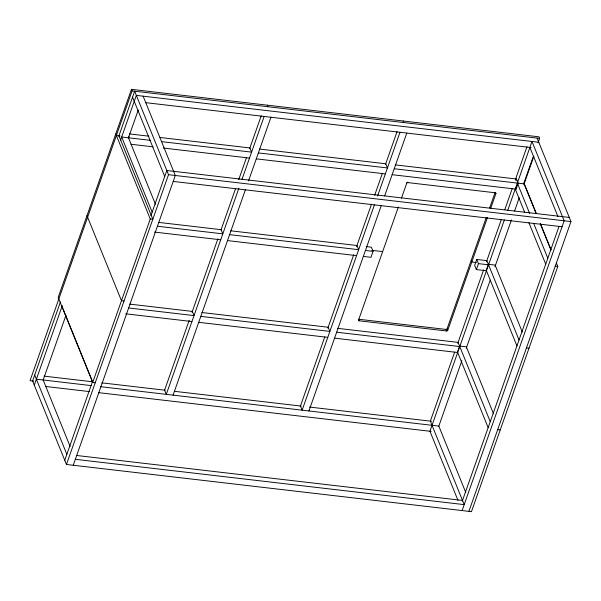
<?xml version="1.0" encoding="UTF-8"?>
<svg xmlns="http://www.w3.org/2000/svg" width="601" height="601" viewBox="0 0 601 601"><rect width="100%" height="100%" fill="white"/><g stroke="black" fill="none" stroke-linecap="round" stroke-linejoin="round"><path stroke-width="0.9" d="M538.083 142.813L539.638 138.395L538.999 136.825L131.461 89.346L58.199 297.39L92.689 382.439L95.236 382.739M131.461 89.346L132.092 90.909L30.05 380.688L33.769 381.117M60.453 301.89L32.597 380.981L66.456 464.468L471.454 511.654L557.796 266.461L556.383 262.983M118.84 136.089L134.647 91.209L168.505 174.696L66.456 464.468M34.287 385.158L62.249 305.759M120.485 140.386L136.337 95.379L538.781 142.272M43.174 380.005L65.93 315.397M128.261 138.403L138.23 110.081M64.765 460.298L92.456 381.665M150.941 215.579L166.808 170.519L569.267 217.427M92.689 382.439L150.258 218.982L115.76 133.925M73.247 465.264L175.297 175.484L143.128 96.175M164.366 390.815L189.217 320.258M192.019 312.295L217.885 238.837M220.988 230.025L235.652 188.398M238.725 179.669L246.56 157.417M249.61 148.748L261.21 115.828M238.905 188.143L166.289 394.346L164.591 390.169M242.023 179.293L264.147 116.459M173.08 395.135L245.381 189.818M248.498 180.969L270.938 117.255M300.215 406.644L324.795 336.853M327.868 328.123L353.726 254.689M356.536 246.703L371.501 204.22M374.618 195.37L382.409 173.246M385.459 164.576L397.051 131.657M374.438 204.858L302.138 410.175L300.44 405.998M377.556 196.009L399.996 132.288M308.929 410.964L381.229 205.647M384.655 195.911L406.787 133.076M366.287 246.598L371.365 247.191L373.056 251.361L370.967 257.303L363.35 256.417M487.494 217.442L447.737 330.34A0.917 0.721 -22.1 0 1 446.626 330.986L359.173 320.799A0.917 0.721 -22.1 0 1 358.587 319.957L398.343 207.052M401.453 198.232L406.727 183.237A0.917 0.721 -22.1 0 1 407.839 182.599L495.292 192.786A0.917 0.721 -22.1 0 1 495.878 193.627L490.596 208.622M359.173 320.799L358.534 319.229L445.987 329.423A0.917 0.721 -22.1 0 0 447.099 328.777L486.292 217.479M489.687 207.833L494.939 192.936M519.039 339.978L486.863 260.646L476.743 259.467L474.655 265.409L476.345 269.586L486.464 270.766M476.345 269.586L478.441 263.636L476.743 259.467M454.656 352.103L430.346 421.136L464.205 504.622L75.343 459.314M457.774 343.254L483.64 269.804M486.442 261.841L501.399 219.357M504.832 209.621L512.307 188.383M515.425 179.534L526.957 146.787M515.868 180.706L516.462 179.008L395.33 164.892M504.344 219.989L429.94 431.233L457.97 500.348M507.77 210.26L531.99 141.475L564.159 220.792L462.109 510.565M392.13 174.688L516.064 189.127L518.16 183.185L516.462 179.008M523.772 183.448L533.102 156.944M461.891 360.615L438.828 426.101L100.66 386.698M466.256 348.219L490.251 280.081M494.931 266.806L511.443 219.898M514.561 211.049L519.234 197.774M523.914 184.499L533.883 156.177M462.289 501.091L559.043 226.337M468.908 511.361L570.95 221.581L537.091 138.095M132.092 90.909L539.638 138.395M145.419 102.628L531.104 147.561M129.455 133.918L148.913 136.187M160.031 137.479L249.896 147.951L251.586 152.128L161.722 141.656M259.474 149.063L385.744 163.78L387.435 167.949L258.377 152.917M116.399 135.488L120.117 135.924M150.603 140.364L129.298 137.877L128.622 136.209M394.226 168.746L524.132 183.876L536.039 213.25M130.905 144.255L153.142 146.847M163.337 148.034L249.49 158.071M256.289 158.859L385.339 173.899M168.505 174.696L570.95 221.581M173.201 181.427L562.063 226.735M150.258 218.982L152.804 219.275L118.945 135.788M555.249 266.168L557.796 266.461M158.626 222.4L221.115 229.68L222.806 233.857L157.522 226.246M230.686 230.799L356.956 245.508L358.654 249.685L229.597 234.645M371.884 250.339L382.657 251.601M476.3 262.509L471.808 261.983L471.169 260.421M365.446 250.474L373.056 251.361M478.441 263.636L488.553 264.816M154.495 232.084L220.71 239.799M227.501 240.595L356.558 255.628M124.024 301.003L121.477 300.71L86.98 215.654M526.468 347.896L529.015 348.189M129.839 304.136L192.328 311.416L194.025 315.585L128.734 307.982M201.906 312.528L328.176 327.245L329.866 331.414L200.817 316.381M337.77 328.356L458.082 342.375L490.258 421.707M336.665 332.21L459.773 346.552M125.714 313.82L191.929 321.535M198.721 322.324L327.778 337.356M334.569 338.153L457.684 352.494M44.008 376.121L92.449 381.77M101.764 382.852L165.11 390.237M174.425 391.319L301.124 406.081M309.507 407.057L431.548 421.278M497.688 429.625L500.235 429.925M36.376 379.193L91.344 385.617M45.466 386.458L89.256 391.559M98.572 392.648L431.15 431.39M76.447 455.468L462.515 500.445M529.894 147.425L557.923 216.533M523.937 182.974L536.28 213.415M540.517 223.85L551.094 249.941M540.246 223.617L550.756 249.535M517.341 183.087L529.601 213.325M533.808 223.692L547.819 258.242M515.388 187.459L516.064 189.127M515.245 189.03L524.703 212.356M528.91 222.723L545.723 264.185M495.479 192.651L495.878 193.627M495.096 192.297L495.292 192.786M522.299 332.068L495.141 265.109L488.35 264.312L486.262 270.262L516.943 345.921M403.158 120.996L403.789 122.566M407.643 182.111L407.839 182.599M406.531 182.749L406.727 183.237M493.519 413.804L466.361 346.837L459.57 346.048L457.474 351.991L488.162 427.649M447.099 328.777L447.737 330.34M445.987 329.423L446.626 330.986M438.82 426.086L465.798 492.602M358.384 319.469L358.587 319.957M267.31 105.175L267.941 106.738M132.551 97.152L164.727 176.484M155.456 204.302L128.479 137.779L121.68 136.99L152.166 212.145M61.82 305.894L92.156 380.681M43.167 379.99L70.144 446.505M34.693 375.039L66.854 454.348"/></g></svg>
